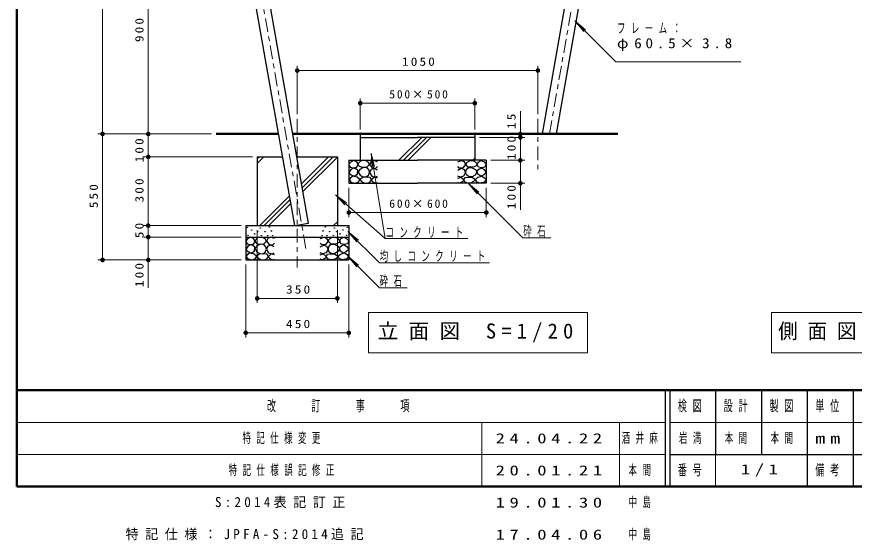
# Model space of a CAD drawing. Units: millimetres on the paper, scale 1:20. Extents: x -385 to 0, y -12 to 267.
# Drawn here: x -385 to -202.2, y -11.7 to 102.5 of the extents above; entities that cross this region are included whole.
import ezdxf

# ---------------------------------------------------------------- set-up
doc = ezdxf.new("R2010")
doc.units = ezdxf.units.MM
doc.linetypes.add('USER2', pattern=[6, 3, -1, 1, -1])
doc.layers.add('LY_1', color=7, linetype='Continuous', lineweight=25)
doc.layers.add('LY_2', color=7, linetype='Continuous', lineweight=13)
doc.styles.add('ＭＳ ゴシック', font='')
doc.styles.get('ＭＳ ゴシック').set_extended_font_data('MS Gothic')

# ---------------------------------------------------------------- blocks, each defined once
blk = doc.blocks.new('filled_dot')
at = {"color": 0, "linetype": 'Continuous', "lineweight": -2, "const_width": 1.25}
blk.add_lwpolyline([(-0.625, 0, 1), (0.625, 0, 1)], format="xyb", close=True, dxfattribs=at)

msp = doc.modelspace()

# ---------------------------------------------------------------- linework, layer by layer
at = {"layer": 'LY_1', "lineweight": 13}
for p, q in [((-366.278, 76.937), (-366.278, 175.687)), ((-356.306, 76.937), (-356.306, 121.937)), ((-263.185, 101.625), (-261.257, 99.327)), ((-263.185, 101.625), (-260.887, 99.696)), ((-254.258, 92.698), (-263.185, 101.625)), ((-323.784, 81.225), (-323.784, 91.777)), ((-271.284, 81.225), (-271.284, 91.777)), ((-254.258, 92.698), (-227.016, 92.698)), ((-323.784, 90.777), (-271.284, 90.777)), ((-310.034, 77.937), (-310.034, 84.656)), ((-285.034, 77.937), (-285.034, 84.656)), ((-310.034, 83.656), (-285.034, 83.656)), ((-275.112, 81.932), (-275.112, 76.187)), ((-342.479, 76.937), (-367.278, 76.937)), ((-343.951, 76.937), (-367.278, 76.937)), ((-366.278, 49.437), (-366.278, 76.937)), ((-342.479, 76.937), (-357.306, 76.937)), ((-356.306, 71.937), (-356.306, 76.937)), ((-301.6, 71.187), (-296.6, 76.187)), ((-300.61, 71.187), (-295.61, 76.187)), ((-299.62, 71.187), (-294.62, 76.187)), ((-284.034, 76.187), (-274.112, 76.187)), ((-275.112, 76.187), (-275.112, 71.187)), ((-333.534, 71.937), (-357.306, 71.937)), ((-356.306, 56.937), (-356.306, 71.937)), ((-332.534, 70.517), (-331.114, 71.937)), ((-332.534, 71.507), (-332.104, 71.937)), ((-322.848, 66.061), (-316.972, 71.937)), ((-322.7, 65.219), (-315.982, 71.937)), ((-322.551, 64.378), (-315.034, 71.895)), ((-307.646, 72.76), (-307.424, 69.768)), ((-307.646, 72.76), (-306.908, 69.852)), ((-307.646, 72.76), (-304.613, 54.116)), ((-285.478, 71.187), (-285.034, 71.631)), ((-281.534, 71.187), (-274.112, 71.187)), ((-275.112, 71.187), (-275.112, 60.384)), ((-286.481, 66.177), (-284.552, 63.879)), ((-286.481, 66.177), (-284.183, 64.249)), ((-274.565, 54.261), (-286.481, 66.177)), ((-281.534, 66.187), (-274.112, 66.187)), ((-312.534, 65.187), (-312.534, 58.798)), ((-282.534, 65.187), (-282.534, 58.798)), ((-331.972, 56.937), (-325.459, 63.449)), ((-330.982, 56.937), (-325.311, 62.608)), ((-315.471, 63.661), (-313.399, 61.491)), ((-315.471, 63.661), (-313.053, 61.884)), ((-304.613, 54.116), (-315.471, 63.661)), ((-329.992, 56.937), (-325.163, 61.766)), ((-282.534, 59.798), (-312.534, 59.798)), ((-336.034, 56.937), (-357.306, 56.937)), ((-356.306, 54.437), (-356.306, 56.937)), ((-315.85, 56.937), (-315.034, 57.753)), ((-332.534, 55.937), (-332.534, 40.063)), ((-315.034, 55.937), (-315.034, 40.063)), ((-312.741, 55.678), (-310.812, 53.38)), ((-312.741, 55.678), (-310.443, 53.75)), ((-305.863, 48.801), (-312.741, 55.678)), ((-336.034, 54.437), (-357.306, 54.437)), ((-356.306, 43.39), (-356.306, 54.437)), ((-304.613, 54.116), (-286.555, 54.116)), ((-274.565, 54.261), (-268.482, 54.261)), ((-336.034, 49.437), (-367.278, 49.437)), ((-312.741, 50.258), (-310.812, 47.96)), ((-312.741, 50.258), (-310.443, 48.33)), ((-305.863, 43.381), (-312.741, 50.258)), ((-335.034, 48.437), (-335.034, 32.543)), ((-312.534, 48.437), (-312.534, 32.543)), ((-305.863, 48.801), (-281.805, 48.801)), ((-305.863, 43.381), (-299.805, 43.381)), ((-315.034, 41.063), (-332.534, 41.063)), ((-308.24, 37.943), (-308.24, 29.143)), ((-260.44, 37.943), (-308.24, 37.943)), ((-260.44, 29.143), (-260.44, 37.943)), ((-220.336, 37.943), (-220.336, 29.143)), ((-172.536, 37.943), (-220.336, 37.943)), ((-312.534, 33.543), (-335.034, 33.543)), ((-308.24, 29.143), (-260.44, 29.143)), ((-220.336, 29.143), (-172.536, 29.143))]:
    msp.add_line(p, q, dxfattribs=at)
at = {"layer": 'LY_1'}
for p, q in [((-324.311, 56.937), (-337.184, 129.945)), ((-321.332, 57.462), (-334.205, 130.471)), ((-270.301, 76.937), (-260.862, 130.471)), ((-267.23, 76.937), (-257.883, 129.945)), ((-310.034, 76.937), (-310.034, 71.187)), ((-285.034, 76.937), (-285.034, 71.187)), ((-310.034, 76.187), (-297.534, 76.187)), ((-285.034, 76.187), (-297.534, 76.187)), ((-332.534, 71.937), (-326.956, 71.937)), ((-332.534, 71.937), (-332.534, 56.937)), ((-323.884, 71.937), (-315.034, 71.937)), ((-315.034, 71.937), (-315.034, 56.937)), ((-312.534, 71.187), (-312.534, 66.187)), ((-312.534, 71.187), (-297.534, 71.187)), ((-282.534, 71.187), (-297.534, 71.187)), ((-282.534, 71.187), (-282.534, 66.187)), ((-312.534, 66.187), (-297.534, 66.187)), ((-282.534, 66.187), (-297.534, 66.187)), ((-335.034, 56.937), (-312.534, 56.937)), ((-335.034, 56.937), (-335.034, 49.437)), ((-324.311, 56.937), (-321.332, 57.462)), ((-312.534, 56.937), (-312.534, 49.437)), ((-335.034, 54.437), (-312.534, 54.437)), ((-335.034, 49.437), (-312.534, 49.437))]:
    msp.add_line(p, q, dxfattribs=at)
at = {"layer": 'LY_1', "linetype": 'USER2', "lineweight": 13}
for p, q in [((-321.894, 51.937), (-335.695, 130.208)), ((-268.765, 76.937), (-259.372, 130.208)), ((-323.784, 80.225), (-323.784, 47.802)), ((-271.284, 80.225), (-271.284, 68.504))]:
    msp.add_line(p, q, dxfattribs=at)
at = {"layer": 'LY_1', "lineweight": 50}
for p, q in [((-341.479, 76.937), (-327.838, 76.937)), ((-324.766, 76.937), (-253.848, 76.937))]:
    msp.add_line(p, q, dxfattribs=at)
at = {"layer": 'LY_1'}
for points in [[(-311.411, 71.157), (-312.045, 70.856), (-312.52, 70.381), (-312.219, 69.684), (-311.49, 69.541), (-310.793, 69.7), (-310.54, 70.286), (-310.73, 70.793)], [(-311.538, 69.509), (-312.076, 69.161), (-312.52, 68.48), (-312.013, 68.02), (-311.348, 67.703), (-310.651, 68.147), (-310.571, 68.987), (-310.979, 69.349)], [(-309.44, 71.162), (-309.967, 71.026), (-310.548, 70.391), (-310.318, 69.972), (-309.861, 69.735), (-309.345, 69.661), (-308.602, 69.729), (-308.034, 70.27), (-308.318, 70.77), (-308.852, 71.08)], [(-310.075, 67.945), (-309.454, 67.6), (-308.778, 67.553), (-308.264, 67.915), (-308.021, 68.513), (-308.133, 69.05), (-308.48, 69.459), (-308.946, 69.623), (-309.48, 69.567), (-310.17, 69.198), (-310.467, 68.621)], [(-284.992, 67.945), (-285.613, 67.6), (-286.289, 67.553), (-286.803, 67.915), (-287.046, 68.513), (-286.935, 69.05), (-286.587, 69.459), (-286.121, 69.623), (-285.587, 69.567), (-284.897, 69.198), (-284.6, 68.621)], [(-285.627, 71.162), (-285.1, 71.026), (-284.519, 70.391), (-284.749, 69.972), (-285.206, 69.735), (-285.722, 69.661), (-286.465, 69.729), (-287.033, 70.27), (-286.749, 70.77), (-286.215, 71.08)], [(-283.656, 71.157), (-283.022, 70.856), (-282.547, 70.381), (-282.848, 69.684), (-283.577, 69.541), (-284.274, 69.7), (-284.527, 70.286), (-284.337, 70.793)], [(-283.529, 69.509), (-282.991, 69.161), (-282.547, 68.48), (-283.054, 68.02), (-283.719, 67.703), (-284.416, 68.147), (-284.496, 68.987), (-284.088, 69.349)], [(-311.579, 67.713), (-312.148, 67.394), (-312.485, 66.971), (-312.082, 66.405), (-311.139, 66.202), (-310.423, 66.521), (-310.15, 67.026), (-310.689, 67.482)], [(-283.488, 67.713), (-282.92, 67.394), (-282.582, 66.971), (-282.985, 66.405), (-283.928, 66.202), (-284.644, 66.521), (-284.917, 67.026), (-284.378, 67.482)], [(-308.724, 67.506), (-309.507, 67.465), (-310.17, 66.992), (-309.737, 66.533), (-309.048, 66.222), (-308.483, 66.214), (-307.94, 66.438), (-307.602, 66.965), (-307.859, 67.452)], [(-286.343, 67.506), (-285.56, 67.465), (-284.897, 66.992), (-285.33, 66.533), (-286.019, 66.222), (-286.584, 66.214), (-287.127, 66.438), (-287.465, 66.965), (-287.208, 67.452)], [(-333.911, 54.407), (-334.545, 54.106), (-335.02, 53.631), (-334.719, 52.934), (-333.99, 52.791), (-333.293, 52.95), (-333.04, 53.536), (-333.23, 54.043)], [(-331.94, 54.412), (-332.467, 54.276), (-333.048, 53.641), (-332.818, 53.222), (-332.361, 52.985), (-331.845, 52.911), (-331.102, 52.979), (-330.534, 53.52), (-330.818, 54.02), (-331.352, 54.33)], [(-315.627, 54.412), (-315.1, 54.276), (-314.519, 53.641), (-314.749, 53.222), (-315.206, 52.985), (-315.722, 52.911), (-316.465, 52.979), (-317.033, 53.52), (-316.749, 54.02), (-316.215, 54.33)], [(-313.656, 54.407), (-313.022, 54.106), (-312.547, 53.631), (-312.848, 52.934), (-313.577, 52.791), (-314.274, 52.95), (-314.527, 53.536), (-314.337, 54.043)], [(-334.038, 52.759), (-334.576, 52.411), (-335.02, 51.73), (-334.513, 51.27), (-333.848, 50.953), (-333.151, 51.397), (-333.071, 52.237), (-333.479, 52.599)], [(-332.575, 51.195), (-331.954, 50.85), (-331.278, 50.803), (-330.764, 51.165), (-330.521, 51.763), (-330.633, 52.3), (-330.98, 52.709), (-331.446, 52.873), (-331.98, 52.817), (-332.67, 52.448), (-332.967, 51.871)], [(-314.992, 51.195), (-315.613, 50.85), (-316.289, 50.803), (-316.803, 51.165), (-317.046, 51.763), (-316.935, 52.3), (-316.587, 52.709), (-316.121, 52.873), (-315.587, 52.817), (-314.897, 52.448), (-314.6, 51.871)], [(-313.529, 52.759), (-312.991, 52.411), (-312.547, 51.73), (-313.054, 51.27), (-313.719, 50.953), (-314.416, 51.397), (-314.496, 52.237), (-314.088, 52.599)], [(-334.079, 50.963), (-334.648, 50.644), (-334.985, 50.221), (-334.582, 49.655), (-333.639, 49.452), (-332.923, 49.771), (-332.65, 50.276), (-333.189, 50.732)], [(-331.224, 50.756), (-332.007, 50.715), (-332.67, 50.242), (-332.237, 49.783), (-331.548, 49.472), (-330.983, 49.464), (-330.44, 49.688), (-330.102, 50.215), (-330.359, 50.702)], [(-316.343, 50.756), (-315.56, 50.715), (-314.897, 50.242), (-315.33, 49.783), (-316.019, 49.472), (-316.584, 49.464), (-317.127, 49.688), (-317.465, 50.215), (-317.208, 50.702)], [(-313.488, 50.963), (-312.92, 50.644), (-312.582, 50.221), (-312.985, 49.655), (-313.928, 49.452), (-314.644, 49.771), (-314.917, 50.276), (-314.378, 50.732)]]:
    msp.add_lwpolyline(points, close=True, dxfattribs=at)
for points in [[(-306.284, 70.852), (-307.139, 71.169), (-307.678, 70.899), (-307.995, 70.297), (-307.408, 69.537), (-306.632, 69.474), (-306.284, 69.87)], [(-288.784, 70.852), (-287.928, 71.169), (-287.389, 70.899), (-287.073, 70.297), (-287.659, 69.537), (-288.435, 69.474), (-288.784, 69.87)], [(-306.299, 69.046), (-307.06, 69.442), (-307.693, 69.188), (-307.995, 68.539), (-307.551, 67.763), (-306.79, 67.525), (-306.299, 67.731)], [(-288.768, 69.046), (-288.007, 69.442), (-287.374, 69.188), (-287.073, 68.539), (-287.516, 67.763), (-288.277, 67.525), (-288.768, 67.731)], [(-306.284, 67.319), (-306.949, 67.525), (-307.598, 66.971), (-307.424, 66.574), (-306.695, 66.21), (-306.284, 66.369)], [(-288.784, 67.319), (-288.118, 67.525), (-287.469, 66.971), (-287.643, 66.574), (-288.372, 66.21), (-288.784, 66.369)], [(-328.784, 54.102), (-329.639, 54.419), (-330.178, 54.149), (-330.495, 53.547), (-329.908, 52.787), (-329.132, 52.724), (-328.784, 53.12)], [(-318.784, 54.102), (-317.928, 54.419), (-317.389, 54.149), (-317.073, 53.547), (-317.659, 52.787), (-318.435, 52.724), (-318.784, 53.12)], [(-328.799, 52.296), (-329.56, 52.692), (-330.193, 52.438), (-330.495, 51.789), (-330.051, 51.013), (-329.29, 50.775), (-328.799, 50.981)], [(-318.768, 52.296), (-318.007, 52.692), (-317.374, 52.438), (-317.073, 51.789), (-317.516, 51.013), (-318.277, 50.775), (-318.768, 50.981)], [(-328.784, 50.569), (-329.449, 50.775), (-330.098, 50.221), (-329.924, 49.824), (-329.195, 49.46), (-328.784, 49.619)], [(-318.784, 50.569), (-318.118, 50.775), (-317.469, 50.221), (-317.643, 49.824), (-318.372, 49.46), (-318.784, 49.619)]]:
    msp.add_lwpolyline(points, dxfattribs=at)
for centre in [(-329.913, 56.642), (-317.654, 56.642), (-334.703, 56.546), (-334.545, 54.803), (-333.753, 55.975), (-333.103, 55.136), (-332.406, 55.611), (-331.836, 56.435), (-330.859, 55.614), (-329.413, 55.79), (-318.154, 55.79), (-316.708, 55.614), (-315.731, 56.435), (-315.161, 55.611), (-314.464, 55.136), (-313.814, 55.975), (-313.022, 54.803), (-312.864, 56.546), (-331.661, 54.756), (-330.278, 54.763), (-329.169, 54.736), (-318.398, 54.736), (-317.289, 54.763), (-315.906, 54.756)]:
    msp.add_circle(centre, 0.05, dxfattribs=at)
at = {"layer": 'LY_2', "lineweight": 50}
for p, q in [((-385, 267), (-385, 0)), ((-385, 21), (0, 21)), ((-385, 0), (0, 0))]:
    msp.add_line(p, q, dxfattribs=at)
at = {"layer": 'LY_2', "lineweight": 25}
for p, q in [((-243.5, 21), (-243.5, 0)), ((-242.5, 21), (-242.5, 0)), ((-232.5, 21), (-232.5, 7)), ((-222.5, 21), (-222.5, 7)), ((-212.5, 21), (-212.5, 0)), ((-202.5, 21), (-202.5, 7)), ((-242.5, 7), (0, 7)), ((-202.5, 7), (-202.5, 0))]:
    msp.add_line(p, q, dxfattribs=at)
at = {"layer": 'LY_2'}
for p, q in [((-385, 14), (-243.5, 14)), ((-283.5, 14), (-283.5, 0)), ((-253.5, 14), (-253.5, 0)), ((-242.5, 14), (-187.5, 14)), ((-385, 7), (-243.5, 7)), ((-232.5, 7), (-232.5, 0))]:
    msp.add_line(p, q, dxfattribs=at)

# ---------------------------------------------------------------- block references
at = {"layer": 'LY_1', "lineweight": 13, "xscale": 0.4, "yscale": 0.4}
for p in [(-323.784, 90.777), (-310.034, 83.656), (-312.534, 59.798), (-332.534, 41.063), (-335.034, 33.543)]:
    msp.add_blockref('filled_dot', p, dxfattribs=at)
for p, rotation in [((-271.284, 90.777), 180), ((-285.034, 83.656), 180), ((-366.278, 76.937), 90), ((-366.278, 76.937), 270), ((-356.306, 76.937), 90), ((-356.306, 76.937), 270), ((-275.112, 76.937), 270), ((-275.112, 76.187), 270), ((-275.112, 76.187), 90), ((-356.306, 71.937), 90), ((-356.306, 71.937), 270), ((-275.112, 71.187), 270), ((-275.112, 71.187), 90), ((-275.112, 66.187), 90), ((-282.534, 59.798), 180), ((-356.306, 56.937), 90), ((-356.306, 56.937), 270), ((-356.306, 54.437), 90), ((-356.306, 54.437), 270), ((-366.278, 49.437), 90), ((-356.306, 49.437), 90), ((-315.034, 41.063), 180), ((-312.534, 33.543), 180)]:
    msp.add_blockref('filled_dot', p, dxfattribs=dict(at, rotation=rotation))

# ---------------------------------------------------------------- texts
at = {"layer": 'LY_1', "char_height": 1.833, "attachment_point": 8, "rotation": 90, "style": 'ＭＳ ゴシック'}
for s, insert in [('\\T1.33;\\W1.15;900', (-357.306, 99.854)), ('\\T1.34;\\W1.15;15', (-276.112, 79.932)), ('\\T1.33;\\W1.15;100', (-357.306, 73.602)), ('\\T1.33;\\W1.15;100', (-276.112, 74.116)), ('\\T1.33;\\W1.15;550', (-367.278, 63.602)), ('\\T1.33;\\W1.15;300', (-357.306, 64.854)), ('\\T1.33;\\W1.15;100', (-276.112, 63.384)), ('\\T1.34;\\W1.15;50', (-357.306, 56.115)), ('\\T1.33;\\W1.15;100', (-357.306, 46.39))]:
    msp.add_mtext(s, dxfattribs=dict(at, insert=insert))
at = {"layer": 'LY_1', "style": 'ＭＳ ゴシック'}
for s, insert, char_height, attachment_point in [('\\T1.64;\\W0.6;フレーム：', (-254.016, 101.148), 2.199, 1), ('\\T1.5;\\W1.1;φ60.5×3.8', (-254.016, 97.848), 2.199, 1), ('\\T1.33;\\W1.15;1050', (-297.112, 91.777), 1.833, 8), ('\\T1.32;500×500', (-297.113, 84.656), 1.833, 8), ('\\T1.32;600×600', (-297.113, 60.798), 1.833, 8), ('\\T1.64;\\W0.6;コンクリート', (-304.555, 54.266), 2.199, 7), ('\\T1.64;\\W0.6;砕石', (-274.482, 54.411), 2.199, 7), ('\\T1.64;\\W0.6;均しコンクリート', (-305.805, 48.951), 2.199, 7), ('\\T1.64;\\W0.6;砕石', (-305.805, 43.531), 2.199, 7), ('\\T1.33;\\W1.15;350', (-323.368, 42.063), 1.833, 8), ('\\T1.33;\\W1.15;450', (-323.368, 34.543), 1.833, 8), ('\\T1.5;立面図\\~S=1/20', (-284.34, 33.543), 3.299, 5), ('\\T1.5;\\W0.95;側面図\u3000S=1/20', (-196.436, 33.543), 3.299, 5), ('\\T1.64;\\W0.6;特記仕様変更', (-335.75, 10.5), 2.199, 4), ('\\T1.5;\\W1.35;24.04.22', (-280.5, 10.5), 2.199, 4), ('\\T1.64;\\W0.6;酒井麻', (-253, 10.5), 2.199, 4), ('\\T1.64;\\W0.6;岩満', (-240.5, 10.5), 2.199, 4), ('\\T1.64;\\W0.6;本間', (-230.5, 10.5), 2.199, 4), ('\\T1.64;\\W0.6;本間', (-220.5, 10.5), 2.199, 4), ('\\T1.64;\\W0.6;特記仕様誤記修正', (-338.75, 3.5), 2.199, 4), ('\\T1.5;\\W1.35;20.01.21', (-280.5, 3.5), 2.199, 4), ('\\T1.64;\\W0.6;本間', (-251.5, 3.5), 2.199, 4), ('\\T1.5;\\W1.35;1/1', (-227, 3.5), 2.199, 4), ('\\T1.5;\\W0.95;S:2014表記訂正', (-341.75, -3.5), 2.199, 4), ('\\T1.5;\\W1.35;19.01.30', (-280.5, -3.5), 2.199, 4), ('\\T1.64;\\W0.6;中島', (-251.5, -3.5), 2.199, 4), ('\\T1.5;\\W0.95;特記仕様：JPFA-S:2014追記', (-361.25, -10.5), 2.199, 4), ('\\T1.64;\\W0.6;中島', (-251.5, -10.5), 2.199, 4), ('\\T1.5;\\W1.35;17.04.06', (-280.5, -10.5), 2.199, 4)]:
    msp.add_mtext(s, dxfattribs=dict(at, insert=insert, char_height=char_height, attachment_point=attachment_point))
at = {"layer": 'LY_2', "char_height": 2.346, "attachment_point": 5, "style": 'ＭＳ ゴシック'}
for s, insert in [('\\T1.64;\\W0.6;改\u3000\u3000訂\u3000\u3000事\u3000\u3000項', (-314.25, 17.5)), ('\\T1.64;\\W0.6;検図', (-237.5, 17.5)), ('\\T1.64;\\W0.6;設計', (-227.5, 17.5)), ('\\T1.64;\\W0.6;製図', (-217.5, 17.5)), ('\\T1.64;\\W0.6;単位', (-207.5, 17.5)), ('\\T1.5;\\W1.35;mm', (-207.5, 10.5)), ('\\T1.64;\\W0.6;番号', (-237.5, 3.5)), ('\\T1.64;\\W0.6;備考', (-207.5, 3.5))]:
    msp.add_mtext(s, dxfattribs=dict(at, insert=insert))

doc.saveas('drawing.dxf')
